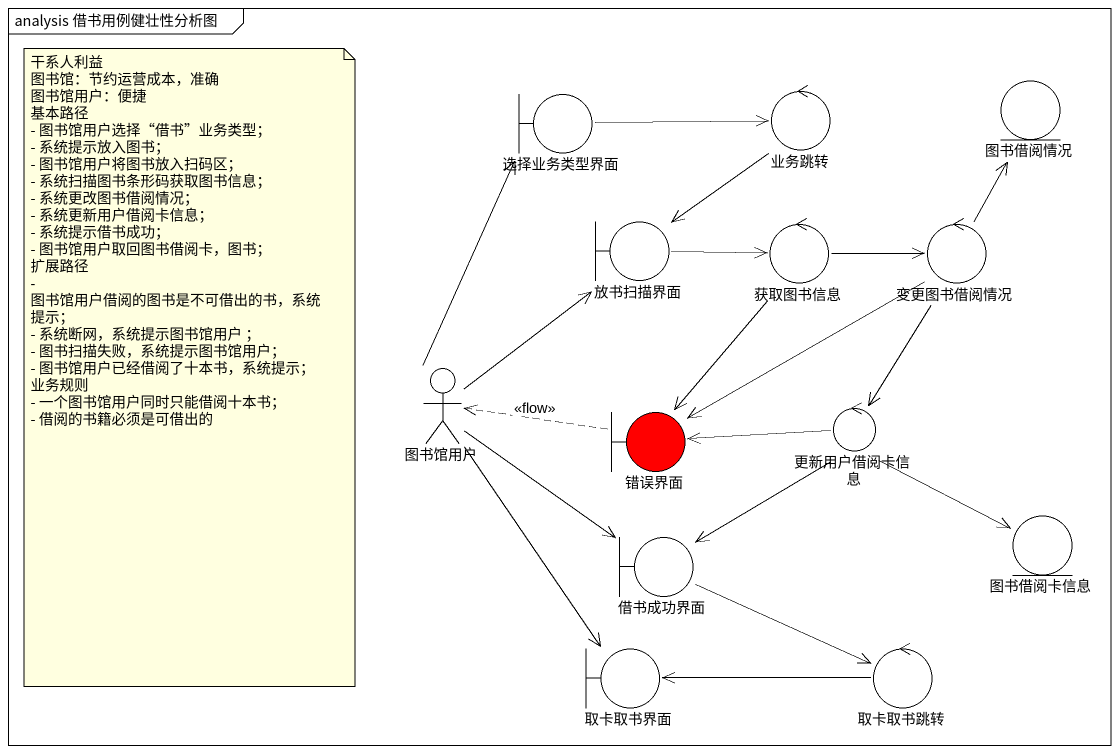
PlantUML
@startuml
mainframe analysis 借书用例健壮性分析图
boundary 选择业务类型界面
control 业务跳转
entity 图书借阅情况
boundary 放书扫描界面
control 获取图书信息
control 变更图书借阅情况
actor 图书馆用户
boundary 错误界面 #FF0000
control 更新用户借阅卡信息
boundary 借书成功界面
entity 图书借阅卡信息
boundary 取卡取书界面
control 取卡取书跳转
选择业务类型界面 -right-> 业务跳转
业务跳转 --> 放书扫描界面
放书扫描界面 -right-> 获取图书信息
获取图书信息 -right-> 变更图书借阅情况
获取图书信息 --> 错误界面
变更图书借阅情况 -up-> 图书借阅情况
变更图书借阅情况 --> 错误界面
变更图书借阅情况 --> 更新用户借阅卡信息
图书馆用户 -up-> 选择业务类型界面
图书馆用户 -up-> 放书扫描界面
图书馆用户 --> 借书成功界面
图书馆用户 --> 取卡取书界面
错误界面 .left.> 图书馆用户 : <<flow>>
更新用户借阅卡信息 -left-> 错误界面
更新用户借阅卡信息 --> 借书成功界面
更新用户借阅卡信息 -right-> 图书借阅卡信息
借书成功界面 -right-> 取卡取书跳转
取卡取书跳转 -left-> 取卡取书界面
note as N1
  干系人利益
  图书馆：节约运营成本，准确
  图书馆用户：便捷
  基本路径
  - 图书馆用户选择“借书”业务类型；
  - 系统提示放入图书；
  - 图书馆用户将图书放入扫码区；
  - 系统扫描图书条形码获取图书信息；
  - 系统更改图书借阅情况；
  - 系统更新用户借阅卡信息；
  - 系统提示借书成功；
  - 图书馆用户取回图书借阅卡，图书；
  扩展路径
  - 图书馆用户借阅的图书是不可借出的书，系统提示；
  - 系统断网，系统提示图书馆用户 ；
  - 图书扫描失败，系统提示图书馆用户；
  - 图书馆用户已经借阅了十本书，系统提示；
  业务规则
  - 一个图书馆用户同时只能借阅十本书；
  - 借阅的书籍必须是可借出的
end note
@enduml
